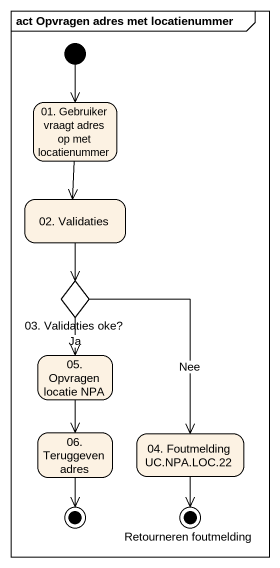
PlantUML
@startuml
mainframe act Opvragen adres met locatienummer
hide empty description
state "01. Gebruiker vraagt adres op met locatienummer" as s01_Gebruiker_vraagt_adres
state "02. Validaties" as s02_Validaties
state "03. Validaties oke?" as c03_Validaties_oke <<choice>>
state "05. Opvragen locatie NPA" as s05_Opvragen_locatie_NPA
state "06. Teruggeven adres" as s06_Teruggeven_adres
state "04. Foutmelding UC.NPA.LOC.22" as s04_Foutmelding_UC_NPA_LOC_22
state final1 <<end>>
state "Retourneren foutmelding" as Retourneren_foutmelding <<end>>
[*] --> s01_Gebruiker_vraagt_adres
s01_Gebruiker_vraagt_adres --> s02_Validaties
s02_Validaties --> c03_Validaties_oke
c03_Validaties_oke --> s05_Opvragen_locatie_NPA : Ja
c03_Validaties_oke --> s04_Foutmelding_UC_NPA_LOC_22 : Nee
s05_Opvragen_locatie_NPA --> s06_Teruggeven_adres
s06_Teruggeven_adres --> final1
s04_Foutmelding_UC_NPA_LOC_22 --> Retourneren_foutmelding
@enduml
